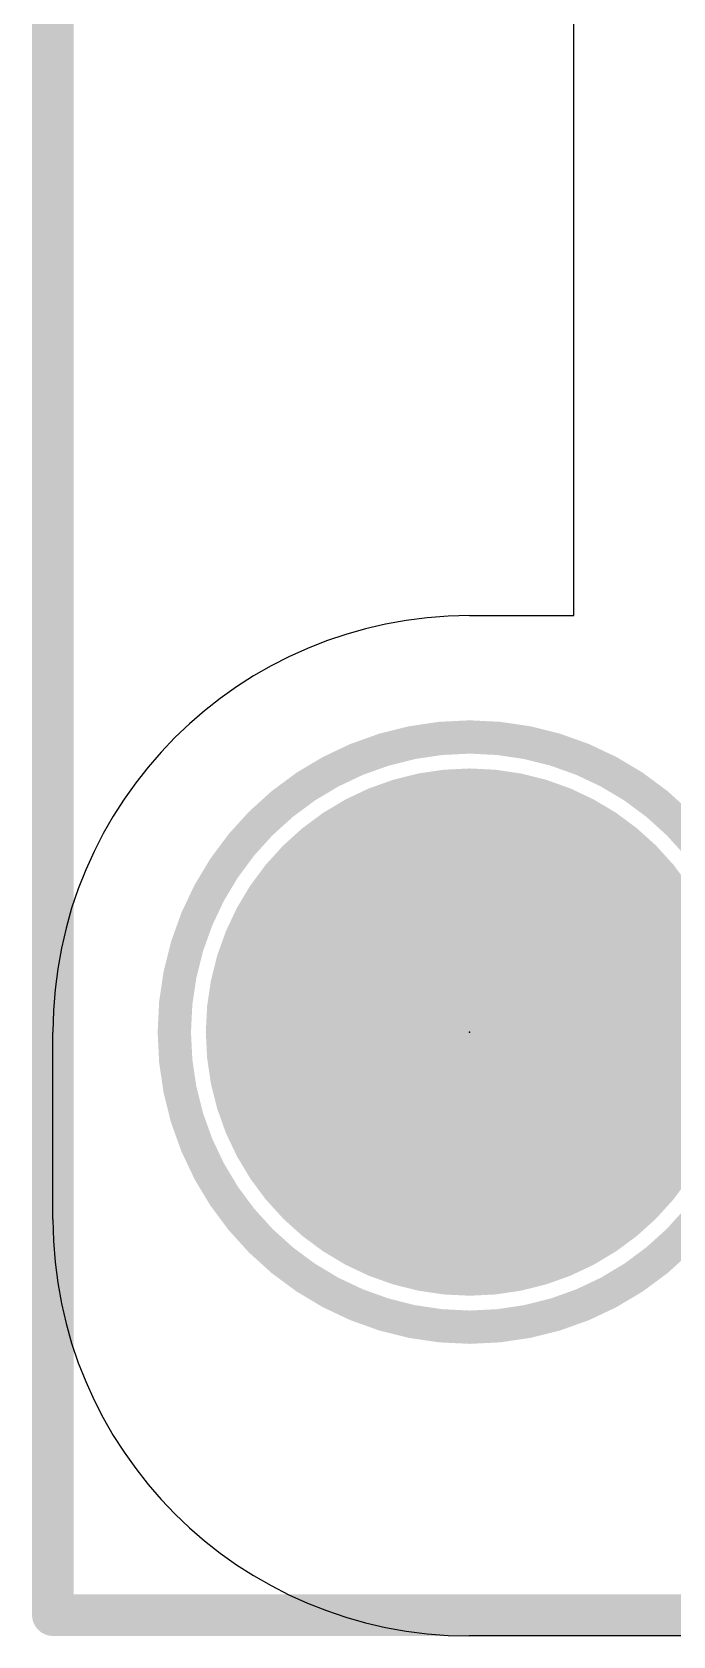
# Model space of a CAD drawing. Extents: x -0.1 to 30.5, y 0 to 19.2.
# Drawn here: x -0.13 to 3.78, y 0 to 9.78 of the extents above; entities that cross this region are included whole.
import ezdxf

# ---------------------------------------------------------------- set-up
doc = ezdxf.new("R2010")
doc.units = 0
for name, color, linetype in [('16', 132, 'CONTINUOUS'), ('17', 110, 'CONTINUOUS'), ('20', 53, 'CONTINUOUS'), ('21', 40, 'CONTINUOUS'), ('23', 53, 'CONTINUOUS')]:
    doc.layers.add(name, color=color, linetype=linetype)

# ---------------------------------------------------------------- blocks, each defined once
blk = doc.blocks.new('ROUNDP')
at = {"const_width": 0.5}
blk.add_lwpolyline([(0, -0.25, 1), (0, 0.25, 1), (0, -0.25)], format="xyb", dxfattribs=at)

msp = doc.modelspace()

# ---------------------------------------------------------------- linework, layer by layer
at = {"layer": '16', "const_width": 0.254}
for points in [[(0, 19.05), (0, 0.127)], [(0, 0.127), (30.353, 0.127)]]:
    msp.add_lwpolyline(points, dxfattribs=at)
at = {"layer": '16', "const_width": 0.127}
for points in [[(0, 0.1905, 1), (0, 0.0635)], [(-0.0635, 0.127, 1), (0.0635, 0.127)]]:
    msp.add_lwpolyline(points, format="xyb", dxfattribs=at)
at = {"layer": '20'}
for p, q in [((3.175, 6.223), (3.175, 13.97)), ((2.54, 6.223), (3.175, 6.223)), ((0, 2.54), (0, 3.683)), ((27.94, 0), (2.54, 0))]:
    msp.add_line(p, q, dxfattribs=at)
for centre, start, end in [((2.54, 3.683), 90, 180), ((2.54, 2.54), 180, 270)]:
    msp.add_arc(centre, 2.54, start, end, dxfattribs=at)
at = {"layer": '21', "const_width": 0.2032}
msp.add_lwpolyline([(2.54, 1.883, 1), (2.54, 5.483, 1), (2.54, 1.883)], format="xyb", dxfattribs=at)
at = {"layer": '23'}
msp.add_point((2.54, 3.683), dxfattribs=at)

# ---------------------------------------------------------------- block references
at = {"layer": '17', "xscale": 3.216, "yscale": 3.216}
msp.add_blockref('ROUNDP', (2.54, 3.683), dxfattribs=at)
msp.add_blockref('ROUNDP', (2.54, 3.683), dxfattribs=at)

doc.saveas('drawing.dxf')
